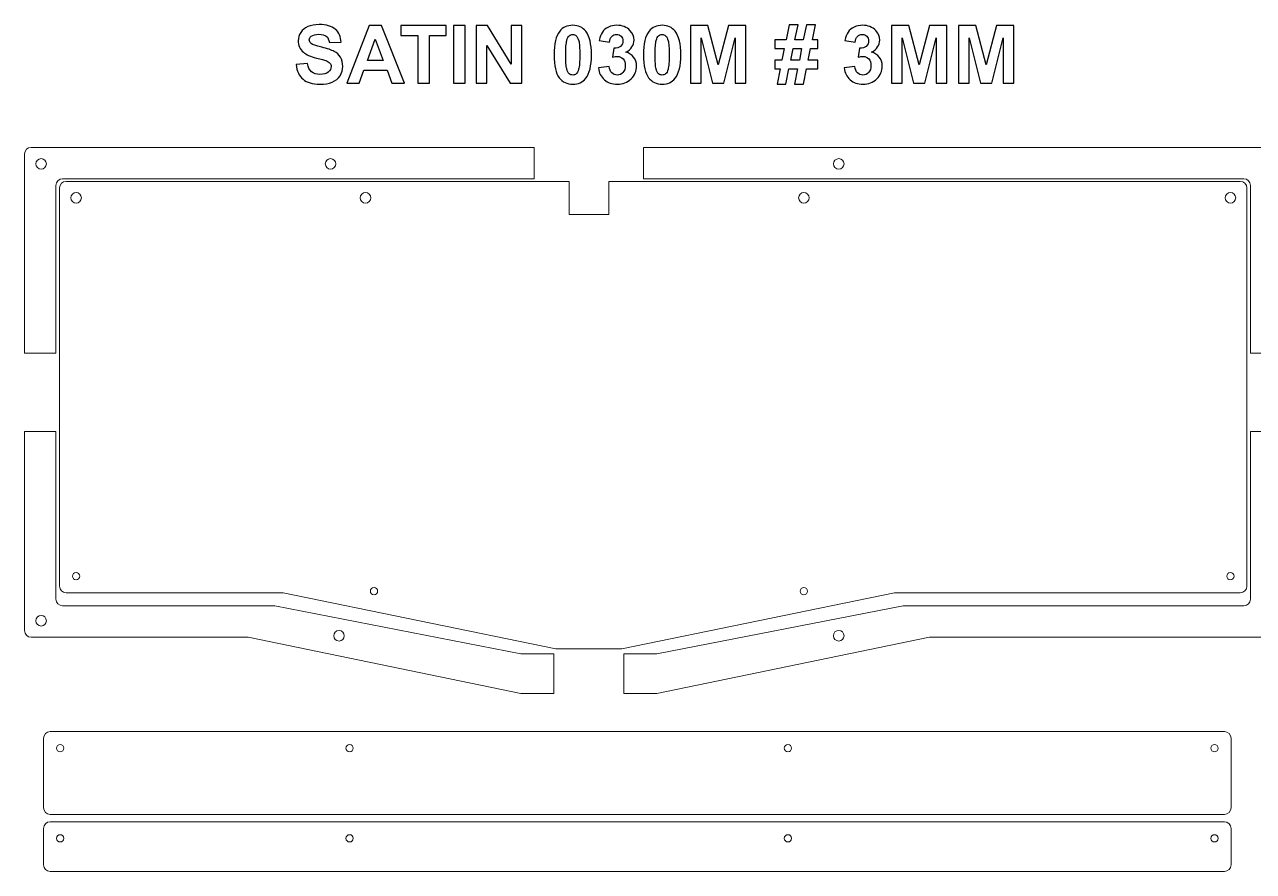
# Model space of a CAD drawing. Header units: centimetres. Extents: x -92.9 to 6.4, y -8.9 to 16.9.
# Drawn here: x -50.16 to -13, y -8.87 to 16.73 of the extents above; entities that cross this region are included whole.
import ezdxf

# ---------------------------------------------------------------- set-up
doc = ezdxf.new("R2010")
doc.units = ezdxf.units.CM
doc.header["$MEASUREMENT"] = 0
doc.layers.add('CASE_LAYER', color=7, linetype='Continuous')

msp = doc.modelspace()

# ---------------------------------------------------------------- linework, layer by layer
at = {"layer": 'CASE_LAYER', "color": 250}
for points, knots in [([(-41.955, 15.52161), (-41.955, 15.52161), (-41.61232, 15.55564), (-41.61232, 15.55564), (-41.59167, 15.44101), (-41.55035, 15.35716), (-41.48757, 15.30329), (-41.42478, 15.24942), (-41.34013, 15.22268), (-41.2336, 15.22268), (-41.12099, 15.22268), (-41.03593, 15.24658), (-40.97882, 15.29438), (-40.92171, 15.34218), (-40.89295, 15.39807), (-40.89295, 15.46207), (-40.89295, 15.50339), (-40.9051, 15.53822), (-40.929, 15.56739), (-40.9529, 15.59614), (-40.99502, 15.62126), (-41.05497, 15.64232), (-41.09588, 15.6569), (-41.18904, 15.68202), (-41.33486, 15.71847), (-41.5224, 15.76546), (-41.65404, 15.82297), (-41.72979, 15.89143), (-41.83632, 15.98743), (-41.88938, 16.10449), (-41.88938, 16.24261), (-41.88938, 16.33132), (-41.86427, 16.41476), (-41.81445, 16.49212), (-41.76422, 16.56949), (-41.69212, 16.62822), (-41.59774, 16.66873), (-41.50336, 16.70923), (-41.38995, 16.72948), (-41.25628, 16.72948), (-41.03877, 16.72948), (-40.87472, 16.68128), (-40.76495, 16.58447), (-40.65478, 16.48767), (-40.59726, 16.35886), (-40.59159, 16.19724), (-40.59159, 16.19724), (-40.94399, 16.18509), (-40.94399, 16.18509), (-40.95897, 16.27501), (-40.99097, 16.33942), (-41.03998, 16.37871), (-41.08899, 16.418), (-41.16271, 16.43784), (-41.26074, 16.43784), (-41.362, 16.43784), (-41.44139, 16.41678), (-41.4985, 16.37466), (-41.53536, 16.34752), (-41.554, 16.31147), (-41.554, 16.2661), (-41.554, 16.22479), (-41.53658, 16.18955), (-41.50174, 16.16038), (-41.45759, 16.12271), (-41.35025, 16.08383), (-41.17973, 16.04332), (-41.0092, 16.00322), (-40.88323, 15.9611), (-40.80181, 15.91816), (-40.71999, 15.87482), (-40.65599, 15.81609), (-40.60982, 15.74115), (-40.56364, 15.66622), (-40.54055, 15.57387), (-40.54055, 15.4641), (-40.54055, 15.36445), (-40.5681, 15.27089), (-40.62359, 15.1838), (-40.67908, 15.09671), (-40.75726, 15.0319), (-40.85852, 14.98978), (-40.95978, 14.94725), (-41.08616, 14.92619), (-41.23724, 14.92619), (-41.45719, 14.92619), (-41.6261, 14.97682), (-41.74397, 15.07849), (-41.86184, 15.17975), (-41.93191, 15.32759), (-41.955, 15.52161)], [0, 0, 0, 0, 0.03333333, 0.03333333, 0.03333333, 0.06666667, 0.06666667, 0.06666667, 0.1, 0.1, 0.1, 0.13333333, 0.13333333, 0.13333333, 0.16666667, 0.16666667, 0.16666667, 0.2, 0.2, 0.2, 0.23333333, 0.23333333, 0.23333333, 0.26666667, 0.26666667, 0.26666667, 0.3, 0.3, 0.3, 0.33333333, 0.33333333, 0.33333333, 0.36666667, 0.36666667, 0.36666667, 0.4, 0.4, 0.4, 0.43333333, 0.43333333, 0.43333333, 0.46666667, 0.46666667, 0.46666667, 0.5, 0.5, 0.5, 0.53333333, 0.53333333, 0.53333333, 0.56666667, 0.56666667, 0.56666667, 0.6, 0.6, 0.6, 0.63333333, 0.63333333, 0.63333333, 0.66666667, 0.66666667, 0.66666667, 0.7, 0.7, 0.7, 0.73333333, 0.73333333, 0.73333333, 0.76666667, 0.76666667, 0.76666667, 0.8, 0.8, 0.8, 0.83333333, 0.83333333, 0.83333333, 0.86666667, 0.86666667, 0.86666667, 0.9, 0.9, 0.9, 0.93333333, 0.93333333, 0.93333333, 0.96666667, 0.96666667, 0.96666667, 1, 1, 1, 1]), ([(-27.31517, 15.39038), (-27.31517, 15.39038), (-27.4776, 15.39038), (-27.4776, 15.39038), (-27.4776, 15.39038), (-27.4776, 15.65285), (-27.4776, 15.65285), (-27.4776, 15.65285), (-27.2617, 15.65285), (-27.2617, 15.65285), (-27.2617, 15.65285), (-27.19041, 16.00282), (-27.19041, 16.00282), (-27.19041, 16.00282), (-27.4776, 16.00282), (-27.4776, 16.00282), (-27.4776, 16.00282), (-27.4776, 16.26529), (-27.4776, 16.26529), (-27.4776, 16.26529), (-27.13695, 16.26529), (-27.13695, 16.26529), (-27.13695, 16.26529), (-27.04257, 16.72705), (-27.04257, 16.72705), (-27.04257, 16.72705), (-26.77483, 16.72705), (-26.77483, 16.72705), (-26.77483, 16.72705), (-26.8688, 16.26529), (-26.8688, 16.26529), (-26.8688, 16.26529), (-26.61362, 16.26529), (-26.61362, 16.26529), (-26.61362, 16.26529), (-26.52248, 16.72705), (-26.52248, 16.72705), (-26.52248, 16.72705), (-26.24502, 16.72705), (-26.24502, 16.72705), (-26.24502, 16.72705), (-26.33899, 16.26529), (-26.33899, 16.26529), (-26.33899, 16.26529), (-26.17738, 16.26529), (-26.17738, 16.26529), (-26.17738, 16.26529), (-26.17738, 16.00282), (-26.17738, 16.00282), (-26.17738, 16.00282), (-26.39205, 16.00282), (-26.39205, 16.00282), (-26.39205, 16.00282), (-26.46294, 15.65285), (-26.46294, 15.65285), (-26.46294, 15.65285), (-26.17738, 15.65285), (-26.17738, 15.65285), (-26.17738, 15.65285), (-26.17738, 15.39038), (-26.17738, 15.39038), (-26.17738, 15.39038), (-26.51641, 15.39038), (-26.51641, 15.39038), (-26.51641, 15.39038), (-26.60997, 14.92862), (-26.60997, 14.92862), (-26.60997, 14.92862), (-26.87731, 14.92862), (-26.87731, 14.92862), (-26.87731, 14.92862), (-26.78617, 15.39038), (-26.78617, 15.39038), (-26.78617, 15.39038), (-27.04743, 15.39038), (-27.04743, 15.39038), (-27.04743, 15.39038), (-27.14181, 14.92862), (-27.14181, 14.92862), (-27.14181, 14.92862), (-27.40955, 14.92862), (-27.40955, 14.92862), (-27.40955, 14.92862), (-27.31517, 15.39038), (-27.31517, 15.39038)], [0, 0, 0, 0, 0.03571429, 0.03571429, 0.03571429, 0.07142857, 0.07142857, 0.07142857, 0.10714286, 0.10714286, 0.10714286, 0.14285714, 0.14285714, 0.14285714, 0.17857143, 0.17857143, 0.17857143, 0.21428571, 0.21428571, 0.21428571, 0.25, 0.25, 0.25, 0.28571429, 0.28571429, 0.28571429, 0.32142857, 0.32142857, 0.32142857, 0.35714286, 0.35714286, 0.35714286, 0.39285714, 0.39285714, 0.39285714, 0.42857143, 0.42857143, 0.42857143, 0.46428571, 0.46428571, 0.46428571, 0.5, 0.5, 0.5, 0.53571429, 0.53571429, 0.53571429, 0.57142857, 0.57142857, 0.57142857, 0.60714286, 0.60714286, 0.60714286, 0.64285714, 0.64285714, 0.64285714, 0.67857143, 0.67857143, 0.67857143, 0.71428571, 0.71428571, 0.71428571, 0.75, 0.75, 0.75, 0.78571429, 0.78571429, 0.78571429, 0.82142857, 0.82142857, 0.82142857, 0.85714286, 0.85714286, 0.85714286, 0.89285714, 0.89285714, 0.89285714, 0.92857143, 0.92857143, 0.92857143, 0.96428571, 0.96428571, 0.96428571, 1, 1, 1, 1]), ([(-38.67407, 14.95778), (-38.67407, 14.95778), (-39.05361, 14.95778), (-39.05361, 14.95778), (-39.05361, 14.95778), (-39.20388, 15.35392), (-39.20388, 15.35392), (-39.20388, 15.35392), (-39.90179, 15.35392), (-39.90179, 15.35392), (-39.90179, 15.35392), (-40.04639, 14.95778), (-40.04639, 14.95778), (-40.04639, 14.95778), (-40.41904, 14.95778), (-40.41904, 14.95778), (-40.41904, 14.95778), (-39.74341, 16.69789), (-39.74341, 16.69789), (-39.74341, 16.69789), (-39.37117, 16.69789), (-39.37117, 16.69789), (-39.37117, 16.69789), (-38.67407, 14.95778), (-38.67407, 14.95778)], [0, 0, 0, 0, 0.125, 0.125, 0.125, 0.25, 0.25, 0.25, 0.375, 0.375, 0.375, 0.5, 0.5, 0.5, 0.625, 0.625, 0.625, 0.75, 0.75, 0.75, 0.875, 0.875, 0.875, 1, 1, 1, 1]), ([(-38.2755, 14.95778), (-38.2755, 14.95778), (-38.2755, 16.40382), (-38.2755, 16.40382), (-38.2755, 16.40382), (-38.79072, 16.40382), (-38.79072, 16.40382), (-38.79072, 16.40382), (-38.79072, 16.69789), (-38.79072, 16.69789), (-38.79072, 16.69789), (-37.4103, 16.69789), (-37.4103, 16.69789), (-37.4103, 16.69789), (-37.4103, 16.40382), (-37.4103, 16.40382), (-37.4103, 16.40382), (-37.9231, 16.40382), (-37.9231, 16.40382), (-37.9231, 16.40382), (-37.9231, 14.95778), (-37.9231, 14.95778), (-37.9231, 14.95778), (-38.2755, 14.95778), (-38.2755, 14.95778)], [0, 0, 0, 0, 0.125, 0.125, 0.125, 0.25, 0.25, 0.25, 0.375, 0.375, 0.375, 0.5, 0.5, 0.5, 0.625, 0.625, 0.625, 0.75, 0.75, 0.75, 0.875, 0.875, 0.875, 1, 1, 1, 1]), ([(-37.19441, 14.95778), (-37.19441, 14.95778), (-37.19441, 16.69789), (-37.19441, 16.69789), (-37.19441, 16.69789), (-36.84201, 16.69789), (-36.84201, 16.69789), (-36.84201, 16.69789), (-36.84201, 14.95778), (-36.84201, 14.95778), (-36.84201, 14.95778), (-37.19441, 14.95778), (-37.19441, 14.95778)], [0, 0, 0, 0, 0.25, 0.25, 0.25, 0.5, 0.5, 0.5, 0.75, 0.75, 0.75, 1, 1, 1, 1]), ([(-36.50704, 14.95778), (-36.50704, 14.95778), (-36.50704, 16.69789), (-36.50704, 16.69789), (-36.50704, 16.69789), (-36.16598, 16.69789), (-36.16598, 16.69789), (-36.16598, 16.69789), (-35.44985, 15.53174), (-35.44985, 15.53174), (-35.44985, 15.53174), (-35.44985, 16.69789), (-35.44985, 16.69789), (-35.44985, 16.69789), (-35.12418, 16.69789), (-35.12418, 16.69789), (-35.12418, 16.69789), (-35.12418, 14.95778), (-35.12418, 14.95778), (-35.12418, 14.95778), (-35.47618, 14.95778), (-35.47618, 14.95778), (-35.47618, 14.95778), (-36.18137, 16.10165), (-36.18137, 16.10165), (-36.18137, 16.10165), (-36.18137, 14.95778), (-36.18137, 14.95778), (-36.18137, 14.95778), (-36.50704, 14.95778), (-36.50704, 14.95778)], [0, 0, 0, 0, 0.1, 0.1, 0.1, 0.2, 0.2, 0.2, 0.3, 0.3, 0.3, 0.4, 0.4, 0.4, 0.5, 0.5, 0.5, 0.6, 0.6, 0.6, 0.7, 0.7, 0.7, 0.8, 0.8, 0.8, 0.9, 0.9, 0.9, 1, 1, 1, 1]), ([(-33.58701, 16.70761), (-33.4185, 16.70761), (-33.28686, 16.64726), (-33.19168, 16.52655), (-33.07867, 16.38397), (-33.02196, 16.14702), (-33.02196, 15.81649), (-33.02196, 15.48637), (-33.07907, 15.24901), (-33.19289, 15.10481), (-33.28727, 14.98573), (-33.4185, 14.92619), (-33.58701, 14.92619), (-33.75632, 14.92619), (-33.89282, 14.9914), (-33.99652, 15.12183), (-34.10021, 15.25225), (-34.15206, 15.48516), (-34.15206, 15.81973), (-34.15206, 16.14823), (-34.09494, 16.38478), (-33.98112, 16.52898), (-33.88675, 16.64807), (-33.75551, 16.70761), (-33.58701, 16.70761)], [0, 0, 0, 0, 0.125, 0.125, 0.125, 0.25, 0.25, 0.25, 0.375, 0.375, 0.375, 0.5, 0.5, 0.5, 0.625, 0.625, 0.625, 0.75, 0.75, 0.75, 0.875, 0.875, 0.875, 1, 1, 1, 1]), ([(-33.58701, 16.43055), (-33.6267, 16.43055), (-33.66235, 16.41759), (-33.69313, 16.39167), (-33.72432, 16.36615), (-33.74862, 16.31997), (-33.76564, 16.25314), (-33.78832, 16.16686), (-33.79966, 16.02105), (-33.79966, 15.81649), (-33.79966, 15.61154), (-33.78953, 15.47098), (-33.76928, 15.39443), (-33.74903, 15.31787), (-33.72351, 15.26684), (-33.69273, 15.24132), (-33.66194, 15.2158), (-33.6267, 15.20324), (-33.58701, 15.20324), (-33.54731, 15.20324), (-33.51167, 15.2162), (-33.48048, 15.24213), (-33.44969, 15.26765), (-33.42539, 15.31382), (-33.40838, 15.38066), (-33.3857, 15.46612), (-33.37435, 15.61154), (-33.37435, 15.81649), (-33.37435, 16.02105), (-33.38448, 16.1616), (-33.40473, 16.23815), (-33.42499, 16.31471), (-33.4505, 16.36615), (-33.48129, 16.39167), (-33.51207, 16.41759), (-33.54731, 16.43055), (-33.58701, 16.43055)], [0, 0, 0, 0, 0.08333333, 0.08333333, 0.08333333, 0.16666667, 0.16666667, 0.16666667, 0.25, 0.25, 0.25, 0.33333333, 0.33333333, 0.33333333, 0.41666667, 0.41666667, 0.41666667, 0.5, 0.5, 0.5, 0.58333333, 0.58333333, 0.58333333, 0.66666667, 0.66666667, 0.66666667, 0.75, 0.75, 0.75, 0.83333333, 0.83333333, 0.83333333, 0.91666667, 0.91666667, 0.91666667, 1, 1, 1, 1]), ([(-32.81012, 15.41914), (-32.81012, 15.41914), (-32.48689, 15.45843), (-32.48689, 15.45843), (-32.47676, 15.3758), (-32.44922, 15.31261), (-32.40425, 15.26886), (-32.35929, 15.22512), (-32.30502, 15.20324), (-32.24142, 15.20324), (-32.17297, 15.20324), (-32.11545, 15.22957), (-32.06847, 15.28182), (-32.02188, 15.33407), (-31.99839, 15.40455), (-31.99839, 15.49367), (-31.99839, 15.57751), (-32.02067, 15.64435), (-32.06563, 15.69336), (-32.11059, 15.74237), (-32.16527, 15.76708), (-32.23008, 15.76708), (-32.27261, 15.76708), (-32.32324, 15.75857), (-32.38238, 15.74196), (-32.38238, 15.74196), (-32.34552, 16.01254), (-32.34552, 16.01254), (-32.2556, 16.01011), (-32.18715, 16.02996), (-32.13975, 16.07168), (-32.09236, 16.11299), (-32.06887, 16.16848), (-32.06887, 16.23775), (-32.06887, 16.29648), (-32.08629, 16.34306), (-32.12112, 16.3783), (-32.15596, 16.41314), (-32.20213, 16.43055), (-32.26006, 16.43055), (-32.31717, 16.43055), (-32.36577, 16.41071), (-32.40587, 16.37101), (-32.44638, 16.33132), (-32.47068, 16.27339), (-32.47959, 16.19724), (-32.47959, 16.19724), (-32.78581, 16.2495), (-32.78581, 16.2495), (-32.76435, 16.35562), (-32.73235, 16.44028), (-32.68901, 16.50387), (-32.64607, 16.56706), (-32.58572, 16.61688), (-32.50876, 16.65333), (-32.4318, 16.68938), (-32.34512, 16.70761), (-32.24952, 16.70761), (-32.08588, 16.70761), (-31.95465, 16.65536), (-31.85581, 16.55045), (-31.7744, 16.46458), (-31.73349, 16.36737), (-31.73349, 16.25922), (-31.73349, 16.10611), (-31.81693, 15.98338), (-31.98421, 15.89224), (-31.88457, 15.87077), (-31.80518, 15.82297), (-31.74523, 15.74844), (-31.68569, 15.67391), (-31.65572, 15.58399), (-31.65572, 15.47868), (-31.65572, 15.32597), (-31.71161, 15.19555), (-31.823, 15.0878), (-31.93439, 14.98006), (-32.07292, 14.92619), (-32.23899, 14.92619), (-32.39615, 14.92619), (-32.52658, 14.97155), (-32.62987, 15.06269), (-32.73356, 15.15342), (-32.79351, 15.2721), (-32.81012, 15.41914)], [0, 0, 0, 0, 0.03571429, 0.03571429, 0.03571429, 0.07142857, 0.07142857, 0.07142857, 0.10714286, 0.10714286, 0.10714286, 0.14285714, 0.14285714, 0.14285714, 0.17857143, 0.17857143, 0.17857143, 0.21428571, 0.21428571, 0.21428571, 0.25, 0.25, 0.25, 0.28571429, 0.28571429, 0.28571429, 0.32142857, 0.32142857, 0.32142857, 0.35714286, 0.35714286, 0.35714286, 0.39285714, 0.39285714, 0.39285714, 0.42857143, 0.42857143, 0.42857143, 0.46428571, 0.46428571, 0.46428571, 0.5, 0.5, 0.5, 0.53571429, 0.53571429, 0.53571429, 0.57142857, 0.57142857, 0.57142857, 0.60714286, 0.60714286, 0.60714286, 0.64285714, 0.64285714, 0.64285714, 0.67857143, 0.67857143, 0.67857143, 0.71428571, 0.71428571, 0.71428571, 0.75, 0.75, 0.75, 0.78571429, 0.78571429, 0.78571429, 0.82142857, 0.82142857, 0.82142857, 0.85714286, 0.85714286, 0.85714286, 0.89285714, 0.89285714, 0.89285714, 0.92857143, 0.92857143, 0.92857143, 0.96428571, 0.96428571, 0.96428571, 1, 1, 1, 1]), ([(-30.88369, 16.70761), (-30.71518, 16.70761), (-30.58354, 16.64726), (-30.48836, 16.52655), (-30.37535, 16.38397), (-30.31864, 16.14702), (-30.31864, 15.81649), (-30.31864, 15.48637), (-30.37575, 15.24901), (-30.48957, 15.10481), (-30.58395, 14.98573), (-30.71518, 14.92619), (-30.88369, 14.92619), (-31.053, 14.92619), (-31.1895, 14.9914), (-31.2932, 15.12183), (-31.39689, 15.25225), (-31.44874, 15.48516), (-31.44874, 15.81973), (-31.44874, 16.14823), (-31.39162, 16.38478), (-31.2778, 16.52898), (-31.18343, 16.64807), (-31.05219, 16.70761), (-30.88369, 16.70761)], [0, 0, 0, 0, 0.125, 0.125, 0.125, 0.25, 0.25, 0.25, 0.375, 0.375, 0.375, 0.5, 0.5, 0.5, 0.625, 0.625, 0.625, 0.75, 0.75, 0.75, 0.875, 0.875, 0.875, 1, 1, 1, 1]), ([(-30.88369, 16.43055), (-30.92338, 16.43055), (-30.95903, 16.41759), (-30.98981, 16.39167), (-31.021, 16.36615), (-31.0453, 16.31997), (-31.06232, 16.25314), (-31.085, 16.16686), (-31.09634, 16.02105), (-31.09634, 15.81649), (-31.09634, 15.61154), (-31.08621, 15.47098), (-31.06596, 15.39443), (-31.04571, 15.31787), (-31.02019, 15.26684), (-30.98941, 15.24132), (-30.95862, 15.2158), (-30.92338, 15.20324), (-30.88369, 15.20324), (-30.84399, 15.20324), (-30.80835, 15.2162), (-30.77716, 15.24213), (-30.74637, 15.26765), (-30.72207, 15.31382), (-30.70506, 15.38066), (-30.68238, 15.46612), (-30.67103, 15.61154), (-30.67103, 15.81649), (-30.67103, 16.02105), (-30.68116, 16.1616), (-30.70141, 16.23815), (-30.72167, 16.31471), (-30.74718, 16.36615), (-30.77797, 16.39167), (-30.80875, 16.41759), (-30.84399, 16.43055), (-30.88369, 16.43055)], [0, 0, 0, 0, 0.08333333, 0.08333333, 0.08333333, 0.16666667, 0.16666667, 0.16666667, 0.25, 0.25, 0.25, 0.33333333, 0.33333333, 0.33333333, 0.41666667, 0.41666667, 0.41666667, 0.5, 0.5, 0.5, 0.58333333, 0.58333333, 0.58333333, 0.66666667, 0.66666667, 0.66666667, 0.75, 0.75, 0.75, 0.83333333, 0.83333333, 0.83333333, 0.91666667, 0.91666667, 0.91666667, 1, 1, 1, 1]), ([(-30.0266, 14.95778), (-30.0266, 14.95778), (-30.0266, 16.69789), (-30.0266, 16.69789), (-30.0266, 16.69789), (-29.49881, 16.69789), (-29.49881, 16.69789), (-29.49881, 16.69789), (-29.18692, 15.51108), (-29.18692, 15.51108), (-29.18692, 15.51108), (-28.87868, 16.69789), (-28.87868, 16.69789), (-28.87868, 16.69789), (-28.34968, 16.69789), (-28.34968, 16.69789), (-28.34968, 16.69789), (-28.34968, 14.95778), (-28.34968, 14.95778), (-28.34968, 14.95778), (-28.67534, 14.95778), (-28.67534, 14.95778), (-28.67534, 14.95778), (-28.67655, 16.32767), (-28.67655, 16.32767), (-28.67655, 16.32767), (-29.01963, 14.95778), (-29.01963, 14.95778), (-29.01963, 14.95778), (-29.35826, 14.95778), (-29.35826, 14.95778), (-29.35826, 14.95778), (-29.69972, 16.32767), (-29.69972, 16.32767), (-29.69972, 16.32767), (-29.70093, 14.95778), (-29.70093, 14.95778), (-29.70093, 14.95778), (-30.0266, 14.95778), (-30.0266, 14.95778)], [0, 0, 0, 0, 0.07692308, 0.07692308, 0.07692308, 0.15384615, 0.15384615, 0.15384615, 0.23076923, 0.23076923, 0.23076923, 0.30769231, 0.30769231, 0.30769231, 0.38461538, 0.38461538, 0.38461538, 0.46153846, 0.46153846, 0.46153846, 0.53846154, 0.53846154, 0.53846154, 0.61538462, 0.61538462, 0.61538462, 0.69230769, 0.69230769, 0.69230769, 0.76923077, 0.76923077, 0.76923077, 0.84615385, 0.84615385, 0.84615385, 0.92307692, 0.92307692, 0.92307692, 1, 1, 1, 1]), ([(-25.38024, 15.41914), (-25.38024, 15.41914), (-25.05701, 15.45843), (-25.05701, 15.45843), (-25.04688, 15.3758), (-25.01934, 15.31261), (-24.97437, 15.26886), (-24.92941, 15.22512), (-24.87514, 15.20324), (-24.81154, 15.20324), (-24.74309, 15.20324), (-24.68557, 15.22957), (-24.63859, 15.28182), (-24.592, 15.33407), (-24.56851, 15.40455), (-24.56851, 15.49367), (-24.56851, 15.57751), (-24.59079, 15.64435), (-24.63575, 15.69336), (-24.68071, 15.74237), (-24.73539, 15.76708), (-24.8002, 15.76708), (-24.84273, 15.76708), (-24.89336, 15.75857), (-24.9525, 15.74196), (-24.9525, 15.74196), (-24.91564, 16.01254), (-24.91564, 16.01254), (-24.82572, 16.01011), (-24.75727, 16.02996), (-24.70987, 16.07168), (-24.66248, 16.11299), (-24.63899, 16.16848), (-24.63899, 16.23775), (-24.63899, 16.29648), (-24.65641, 16.34306), (-24.69124, 16.3783), (-24.72608, 16.41314), (-24.77225, 16.43055), (-24.83018, 16.43055), (-24.88729, 16.43055), (-24.93589, 16.41071), (-24.97599, 16.37101), (-25.0165, 16.33132), (-25.0408, 16.27339), (-25.04971, 16.19724), (-25.04971, 16.19724), (-25.35593, 16.2495), (-25.35593, 16.2495), (-25.33447, 16.35562), (-25.30247, 16.44028), (-25.25913, 16.50387), (-25.21619, 16.56706), (-25.15584, 16.61688), (-25.07888, 16.65333), (-25.00192, 16.68938), (-24.91524, 16.70761), (-24.81964, 16.70761), (-24.656, 16.70761), (-24.52477, 16.65536), (-24.42593, 16.55045), (-24.34452, 16.46458), (-24.30361, 16.36737), (-24.30361, 16.25922), (-24.30361, 16.10611), (-24.38705, 15.98338), (-24.55433, 15.89224), (-24.45469, 15.87077), (-24.3753, 15.82297), (-24.31535, 15.74844), (-24.25581, 15.67391), (-24.22584, 15.58399), (-24.22584, 15.47868), (-24.22584, 15.32597), (-24.28173, 15.19555), (-24.39312, 15.0878), (-24.50451, 14.98006), (-24.64304, 14.92619), (-24.80911, 14.92619), (-24.96627, 14.92619), (-25.0967, 14.97155), (-25.19999, 15.06269), (-25.30368, 15.15342), (-25.36363, 15.2721), (-25.38024, 15.41914)], [0, 0, 0, 0, 0.03571429, 0.03571429, 0.03571429, 0.07142857, 0.07142857, 0.07142857, 0.10714286, 0.10714286, 0.10714286, 0.14285714, 0.14285714, 0.14285714, 0.17857143, 0.17857143, 0.17857143, 0.21428571, 0.21428571, 0.21428571, 0.25, 0.25, 0.25, 0.28571429, 0.28571429, 0.28571429, 0.32142857, 0.32142857, 0.32142857, 0.35714286, 0.35714286, 0.35714286, 0.39285714, 0.39285714, 0.39285714, 0.42857143, 0.42857143, 0.42857143, 0.46428571, 0.46428571, 0.46428571, 0.5, 0.5, 0.5, 0.53571429, 0.53571429, 0.53571429, 0.57142857, 0.57142857, 0.57142857, 0.60714286, 0.60714286, 0.60714286, 0.64285714, 0.64285714, 0.64285714, 0.67857143, 0.67857143, 0.67857143, 0.71428571, 0.71428571, 0.71428571, 0.75, 0.75, 0.75, 0.78571429, 0.78571429, 0.78571429, 0.82142857, 0.82142857, 0.82142857, 0.85714286, 0.85714286, 0.85714286, 0.89285714, 0.89285714, 0.89285714, 0.92857143, 0.92857143, 0.92857143, 0.96428571, 0.96428571, 0.96428571, 1, 1, 1, 1]), ([(-23.94838, 14.95778), (-23.94838, 14.95778), (-23.94838, 16.69789), (-23.94838, 16.69789), (-23.94838, 16.69789), (-23.42059, 16.69789), (-23.42059, 16.69789), (-23.42059, 16.69789), (-23.1087, 15.51108), (-23.1087, 15.51108), (-23.1087, 15.51108), (-22.80046, 16.69789), (-22.80046, 16.69789), (-22.80046, 16.69789), (-22.27146, 16.69789), (-22.27146, 16.69789), (-22.27146, 16.69789), (-22.27146, 14.95778), (-22.27146, 14.95778), (-22.27146, 14.95778), (-22.59712, 14.95778), (-22.59712, 14.95778), (-22.59712, 14.95778), (-22.59833, 16.32767), (-22.59833, 16.32767), (-22.59833, 16.32767), (-22.94141, 14.95778), (-22.94141, 14.95778), (-22.94141, 14.95778), (-23.28004, 14.95778), (-23.28004, 14.95778), (-23.28004, 14.95778), (-23.6215, 16.32767), (-23.6215, 16.32767), (-23.6215, 16.32767), (-23.62271, 14.95778), (-23.62271, 14.95778), (-23.62271, 14.95778), (-23.94838, 14.95778), (-23.94838, 14.95778)], [0, 0, 0, 0, 0.07692308, 0.07692308, 0.07692308, 0.15384615, 0.15384615, 0.15384615, 0.23076923, 0.23076923, 0.23076923, 0.30769231, 0.30769231, 0.30769231, 0.38461538, 0.38461538, 0.38461538, 0.46153846, 0.46153846, 0.46153846, 0.53846154, 0.53846154, 0.53846154, 0.61538462, 0.61538462, 0.61538462, 0.69230769, 0.69230769, 0.69230769, 0.76923077, 0.76923077, 0.76923077, 0.84615385, 0.84615385, 0.84615385, 0.92307692, 0.92307692, 0.92307692, 1, 1, 1, 1]), ([(-21.92392, 14.95778), (-21.92392, 14.95778), (-21.92392, 16.69789), (-21.92392, 16.69789), (-21.92392, 16.69789), (-21.39613, 16.69789), (-21.39613, 16.69789), (-21.39613, 16.69789), (-21.08424, 15.51108), (-21.08424, 15.51108), (-21.08424, 15.51108), (-20.776, 16.69789), (-20.776, 16.69789), (-20.776, 16.69789), (-20.247, 16.69789), (-20.247, 16.69789), (-20.247, 16.69789), (-20.247, 14.95778), (-20.247, 14.95778), (-20.247, 14.95778), (-20.57266, 14.95778), (-20.57266, 14.95778), (-20.57266, 14.95778), (-20.57387, 16.32767), (-20.57387, 16.32767), (-20.57387, 16.32767), (-20.91695, 14.95778), (-20.91695, 14.95778), (-20.91695, 14.95778), (-21.25558, 14.95778), (-21.25558, 14.95778), (-21.25558, 14.95778), (-21.59704, 16.32767), (-21.59704, 16.32767), (-21.59704, 16.32767), (-21.59825, 14.95778), (-21.59825, 14.95778), (-21.59825, 14.95778), (-21.92392, 14.95778), (-21.92392, 14.95778)], [0, 0, 0, 0, 0.07692308, 0.07692308, 0.07692308, 0.15384615, 0.15384615, 0.15384615, 0.23076923, 0.23076923, 0.23076923, 0.30769231, 0.30769231, 0.30769231, 0.38461538, 0.38461538, 0.38461538, 0.46153846, 0.46153846, 0.46153846, 0.53846154, 0.53846154, 0.53846154, 0.61538462, 0.61538462, 0.61538462, 0.69230769, 0.69230769, 0.69230769, 0.76923077, 0.76923077, 0.76923077, 0.84615385, 0.84615385, 0.84615385, 0.92307692, 0.92307692, 0.92307692, 1, 1, 1, 1]), ([(-39.31811, 15.64799), (-39.31811, 15.64799), (-39.55992, 16.29203), (-39.55992, 16.29203), (-39.55992, 16.29203), (-39.79485, 15.64799), (-39.79485, 15.64799), (-39.79485, 15.64799), (-39.31811, 15.64799), (-39.31811, 15.64799)], [0, 0, 0, 0, 0.33333333, 0.33333333, 0.33333333, 0.66666667, 0.66666667, 0.66666667, 1, 1, 1, 1]), ([(-26.92267, 16.00282), (-26.92267, 16.00282), (-26.99396, 15.65285), (-26.99396, 15.65285), (-26.99396, 15.65285), (-26.73432, 15.65285), (-26.73432, 15.65285), (-26.73432, 15.65285), (-26.66547, 16.00282), (-26.66547, 16.00282), (-26.66547, 16.00282), (-26.92267, 16.00282), (-26.92267, 16.00282)], [0, 0, 0, 0, 0.25, 0.25, 0.25, 0.5, 0.5, 0.5, 0.75, 0.75, 0.75, 1, 1, 1, 1])]:
    msp.add_open_spline(points, degree=3, knots=knots, dxfattribs=at)
at = {"layer": 'CASE_LAYER', "lineweight": 9}
for points, knots in [([(-34.75459, 12.06879), (-34.75459, 12.06879), (-49.01462, 12.06879), (-49.01462, 12.06879), (-49.12508, 12.06879), (-49.21457, 11.97924), (-49.21457, 11.86879), (-49.21457, 11.86879), (-49.21457, 6.80099), (-49.21457, 6.80099), (-49.21457, 6.80099), (-50.16432, 6.80099), (-50.16432, 6.80099), (-50.16432, 6.80099), (-50.16432, 12.81879), (-50.16432, 12.81879), (-50.16432, 12.92924), (-50.07478, 13.01879), (-49.96432, 13.01879), (-49.96432, 13.01879), (-34.75459, 13.01879), (-34.75459, 13.01879), (-34.75459, 13.01879), (-34.75459, 12.06879), (-34.75459, 12.06879)], [0, 0, 0, 0, 0.125, 0.125, 0.125, 0.25, 0.25, 0.25, 0.375, 0.375, 0.375, 0.5, 0.5, 0.5, 0.625, 0.625, 0.625, 0.75, 0.75, 0.75, 0.875, 0.875, 0.875, 1, 1, 1, 1]), ([(-31.44335, 12.06879), (-31.44335, 12.06879), (-13.29416, 12.06882), (-13.29416, 12.06882), (-13.1837, 12.06885), (-13.09416, 11.97927), (-13.09416, 11.86882), (-13.09416, 11.86882), (-13.09416, 6.80099), (-13.09416, 6.80099), (-13.09416, 6.80099), (-12.14434, 6.80099), (-12.14434, 6.80099), (-12.14434, 6.80099), (-12.14434, 12.81879), (-12.14434, 12.81879), (-12.14438, 12.92924), (-12.23388, 13.01879), (-12.34434, 13.01879), (-12.34434, 13.01879), (-31.44335, 13.01879), (-31.44335, 13.01879), (-31.44335, 13.01879), (-31.44335, 12.06879), (-31.44335, 12.06879)], [0, 0, 0, 0, 0.125, 0.125, 0.125, 0.25, 0.25, 0.25, 0.375, 0.375, 0.375, 0.5, 0.5, 0.5, 0.625, 0.625, 0.625, 0.75, 0.75, 0.75, 0.875, 0.875, 0.875, 1, 1, 1, 1]), ([(-49.66432, 12.35878), (-49.66432, 12.35878), (-49.66432, 12.35878), (-49.66432, 12.35878), (-49.75232, 12.35878), (-49.82432, 12.43078), (-49.82432, 12.51878), (-49.82432, 12.51878), (-49.82432, 12.51878), (-49.82432, 12.51878), (-49.82432, 12.60678), (-49.75232, 12.67878), (-49.66432, 12.67878), (-49.66432, 12.67878), (-49.66432, 12.67878), (-49.66432, 12.67878), (-49.57632, 12.67878), (-49.50432, 12.60678), (-49.50432, 12.51878), (-49.50432, 12.51878), (-49.50432, 12.51878), (-49.50432, 12.51878), (-49.50432, 12.43078), (-49.57632, 12.35878), (-49.66432, 12.35878)], [0, 0, 0, 0, 0.125, 0.125, 0.125, 0.25, 0.25, 0.25, 0.375, 0.375, 0.375, 0.5, 0.5, 0.5, 0.625, 0.625, 0.625, 0.75, 0.75, 0.75, 0.875, 0.875, 0.875, 1, 1, 1, 1]), ([(-40.91082, 12.35878), (-40.91082, 12.35878), (-40.91082, 12.35878), (-40.91082, 12.35878), (-40.99882, 12.35878), (-41.07082, 12.43078), (-41.07082, 12.51878), (-41.07082, 12.51878), (-41.07082, 12.51878), (-41.07082, 12.51878), (-41.07082, 12.60678), (-40.99882, 12.67878), (-40.91082, 12.67878), (-40.91082, 12.67878), (-40.91082, 12.67878), (-40.91082, 12.67878), (-40.82282, 12.67878), (-40.75082, 12.60678), (-40.75082, 12.51878), (-40.75082, 12.51878), (-40.75082, 12.51878), (-40.75082, 12.51878), (-40.75082, 12.43078), (-40.82282, 12.35878), (-40.91082, 12.35878)], [0, 0, 0, 0, 0.125, 0.125, 0.125, 0.25, 0.25, 0.25, 0.375, 0.375, 0.375, 0.5, 0.5, 0.5, 0.625, 0.625, 0.625, 0.75, 0.75, 0.75, 0.875, 0.875, 0.875, 1, 1, 1, 1]), ([(-25.54335, 12.35878), (-25.54335, 12.35878), (-25.54335, 12.35878), (-25.54335, 12.35878), (-25.63135, 12.35878), (-25.70335, 12.43078), (-25.70335, 12.51878), (-25.70335, 12.51878), (-25.70335, 12.51878), (-25.70335, 12.51878), (-25.70335, 12.60678), (-25.63135, 12.67878), (-25.54335, 12.67878), (-25.54335, 12.67878), (-25.54335, 12.67878), (-25.54335, 12.67878), (-25.45535, 12.67878), (-25.38335, 12.60678), (-25.38335, 12.51878), (-25.38335, 12.51878), (-25.38335, 12.51878), (-25.38335, 12.51878), (-25.38335, 12.43078), (-25.45535, 12.35878), (-25.54335, 12.35878)], [0, 0, 0, 0, 0.125, 0.125, 0.125, 0.25, 0.25, 0.25, 0.375, 0.375, 0.375, 0.5, 0.5, 0.5, 0.625, 0.625, 0.625, 0.75, 0.75, 0.75, 0.875, 0.875, 0.875, 1, 1, 1, 1]), ([(-13.4, -0.44553), (-13.4, -0.44553), (-23.85284, -0.44553), (-23.85284, -0.44553), (-23.85284, -0.44553), (-32.099, -2.14573), (-32.099, -2.14573), (-32.099, -2.14573), (-34.099, -2.14573), (-34.099, -2.14573), (-34.099, -2.14573), (-42.34517, -0.44553), (-42.34517, -0.44553), (-42.34517, -0.44553), (-48.90874, -0.44553), (-48.90874, -0.44553), (-49.0192, -0.44553), (-49.10874, -0.35598), (-49.10874, -0.24553), (-49.10874, -0.24553), (-49.10874, 11.79022), (-49.10874, 11.79022), (-49.10874, 11.90068), (-49.0192, 11.99022), (-48.90874, 11.99022), (-48.90874, 11.99022), (-33.699, 11.99022), (-33.699, 11.99022), (-33.699, 11.99022), (-33.699, 10.99027), (-33.699, 10.99027), (-33.699, 10.99027), (-32.499, 10.99027), (-32.499, 10.99027), (-32.499, 10.99027), (-32.499, 11.99022), (-32.499, 11.99022), (-32.499, 11.99022), (-13.4, 11.99022), (-13.4, 11.99022), (-13.28954, 11.99022), (-13.2, 11.90068), (-13.2, 11.79022), (-13.2, 11.79022), (-13.2, -0.24553), (-13.2, -0.24553), (-13.2, -0.35598), (-13.28954, -0.44553), (-13.4, -0.44553)], [0, 0, 0, 0, 0.0625, 0.0625, 0.0625, 0.125, 0.125, 0.125, 0.1875, 0.1875, 0.1875, 0.25, 0.25, 0.25, 0.3125, 0.3125, 0.3125, 0.375, 0.375, 0.375, 0.4375, 0.4375, 0.4375, 0.5, 0.5, 0.5, 0.5625, 0.5625, 0.5625, 0.625, 0.625, 0.625, 0.6875, 0.6875, 0.6875, 0.75, 0.75, 0.75, 0.8125, 0.8125, 0.8125, 0.875, 0.875, 0.875, 0.9375, 0.9375, 0.9375, 1, 1, 1, 1]), ([(-48.60694, 11.33105), (-48.60694, 11.33105), (-48.60694, 11.33105), (-48.60694, 11.33105), (-48.69494, 11.33105), (-48.76694, 11.40305), (-48.76694, 11.49105), (-48.76694, 11.49105), (-48.76694, 11.49105), (-48.76694, 11.49105), (-48.76694, 11.57905), (-48.69494, 11.65105), (-48.60694, 11.65105), (-48.60694, 11.65105), (-48.60694, 11.65105), (-48.60694, 11.65105), (-48.51894, 11.65105), (-48.44694, 11.57905), (-48.44694, 11.49105), (-48.44694, 11.49105), (-48.44694, 11.49105), (-48.44694, 11.49105), (-48.44694, 11.40305), (-48.51894, 11.33105), (-48.60694, 11.33105)], [0, 0, 0, 0, 0.125, 0.125, 0.125, 0.25, 0.25, 0.25, 0.375, 0.375, 0.375, 0.5, 0.5, 0.5, 0.625, 0.625, 0.625, 0.75, 0.75, 0.75, 0.875, 0.875, 0.875, 1, 1, 1, 1]), ([(-39.85344, 11.33105), (-39.85344, 11.33105), (-39.85344, 11.33105), (-39.85344, 11.33105), (-39.94144, 11.33105), (-40.01344, 11.40305), (-40.01344, 11.49105), (-40.01344, 11.49105), (-40.01344, 11.49105), (-40.01344, 11.49105), (-40.01344, 11.57905), (-39.94144, 11.65105), (-39.85344, 11.65105), (-39.85344, 11.65105), (-39.85344, 11.65105), (-39.85344, 11.65105), (-39.76544, 11.65105), (-39.69344, 11.57905), (-39.69344, 11.49105), (-39.69344, 11.49105), (-39.69344, 11.49105), (-39.69344, 11.49105), (-39.69344, 11.40305), (-39.76544, 11.33105), (-39.85344, 11.33105)], [0, 0, 0, 0, 0.125, 0.125, 0.125, 0.25, 0.25, 0.25, 0.375, 0.375, 0.375, 0.5, 0.5, 0.5, 0.625, 0.625, 0.625, 0.75, 0.75, 0.75, 0.875, 0.875, 0.875, 1, 1, 1, 1]), ([(-26.5972, 11.33105), (-26.5972, 11.33105), (-26.5972, 11.33105), (-26.5972, 11.33105), (-26.6852, 11.33105), (-26.7572, 11.40305), (-26.7572, 11.49105), (-26.7572, 11.49105), (-26.7572, 11.49105), (-26.7572, 11.49105), (-26.7572, 11.57905), (-26.6852, 11.65105), (-26.5972, 11.65105), (-26.5972, 11.65105), (-26.5972, 11.65105), (-26.5972, 11.65105), (-26.5092, 11.65105), (-26.4372, 11.57905), (-26.4372, 11.49105), (-26.4372, 11.49105), (-26.4372, 11.49105), (-26.4372, 11.49105), (-26.4372, 11.40305), (-26.5092, 11.33105), (-26.5972, 11.33105)], [0, 0, 0, 0, 0.125, 0.125, 0.125, 0.25, 0.25, 0.25, 0.375, 0.375, 0.375, 0.5, 0.5, 0.5, 0.625, 0.625, 0.625, 0.75, 0.75, 0.75, 0.875, 0.875, 0.875, 1, 1, 1, 1]), ([(-13.6982, 11.33105), (-13.6982, 11.33105), (-13.6982, 11.33105), (-13.6982, 11.33105), (-13.7862, 11.33105), (-13.8582, 11.40305), (-13.8582, 11.49105), (-13.8582, 11.49105), (-13.8582, 11.49105), (-13.8582, 11.49105), (-13.8582, 11.57905), (-13.7862, 11.65105), (-13.6982, 11.65105), (-13.6982, 11.65105), (-13.6982, 11.65105), (-13.6982, 11.65105), (-13.6102, 11.65105), (-13.5382, 11.57905), (-13.5382, 11.49105), (-13.5382, 11.49105), (-13.5382, 11.49105), (-13.5382, 11.49105), (-13.5382, 11.40305), (-13.6102, 11.33105), (-13.6982, 11.33105)], [0, 0, 0, 0, 0.125, 0.125, 0.125, 0.25, 0.25, 0.25, 0.375, 0.375, 0.375, 0.5, 0.5, 0.5, 0.625, 0.625, 0.625, 0.75, 0.75, 0.75, 0.875, 0.875, 0.875, 1, 1, 1, 1]), ([(-34.15459, -2.2934), (-34.15459, -2.2934), (-35.15459, -2.2934), (-35.15459, -2.2934), (-35.15459, -2.2934), (-42.60077, -0.84159), (-42.60077, -0.84159), (-42.60077, -0.84159), (-49.01457, -0.84159), (-49.01457, -0.84159), (-49.12503, -0.84154), (-49.21457, -0.75205), (-49.21457, -0.64159), (-49.21457, -0.64159), (-49.21457, 4.4262), (-49.21457, 4.4262), (-49.21457, 4.4262), (-50.16432, 4.4262), (-50.16432, 4.4262), (-50.16432, 4.4262), (-50.16432, -1.59176), (-50.16432, -1.59176), (-50.16437, -1.70221), (-50.07478, -1.79171), (-49.96432, -1.79176), (-49.96432, -1.79176), (-43.40076, -1.79176), (-43.40076, -1.79176), (-43.40076, -1.79176), (-35.15459, -3.49196), (-35.15459, -3.49196), (-35.15459, -3.49196), (-34.15459, -3.49196), (-34.15459, -3.49196), (-34.15459, -3.49196), (-34.15459, -2.2934), (-34.15459, -2.2934)], [0, 0, 0, 0, 0.08333333, 0.08333333, 0.08333333, 0.16666667, 0.16666667, 0.16666667, 0.25, 0.25, 0.25, 0.33333333, 0.33333333, 0.33333333, 0.41666667, 0.41666667, 0.41666667, 0.5, 0.5, 0.5, 0.58333333, 0.58333333, 0.58333333, 0.66666667, 0.66666667, 0.66666667, 0.75, 0.75, 0.75, 0.83333333, 0.83333333, 0.83333333, 0.91666667, 0.91666667, 0.91666667, 1, 1, 1, 1]), ([(-32.04335, -3.49179), (-32.04335, -3.49179), (-31.04335, -3.49179), (-31.04335, -3.49179), (-31.04335, -3.49179), (-22.79718, -1.79159), (-22.79718, -1.79159), (-22.79718, -1.79159), (-12.34434, -1.79159), (-12.34434, -1.79159), (-12.23388, -1.79158), (-12.14435, -1.70205), (-12.14434, -1.59159), (-12.14434, -1.59159), (-12.14434, 4.42637), (-12.14434, 4.42637), (-12.14434, 4.42637), (-13.09416, 4.42637), (-13.09416, 4.42637), (-13.09416, 4.42637), (-13.09416, -0.64158), (-13.09416, -0.64158), (-13.09421, -0.75204), (-13.1837, -0.84153), (-13.29416, -0.84158), (-13.29416, -0.84158), (-23.59718, -0.84142), (-23.59718, -0.84142), (-23.59718, -0.84142), (-31.04335, -2.29323), (-31.04335, -2.29323), (-31.04335, -2.29323), (-32.04335, -2.29323), (-32.04335, -2.29323), (-32.04335, -2.29323), (-32.04335, -3.49179), (-32.04335, -3.49179)], [0, 0, 0, 0, 0.08333333, 0.08333333, 0.08333333, 0.16666667, 0.16666667, 0.16666667, 0.25, 0.25, 0.25, 0.33333333, 0.33333333, 0.33333333, 0.41666667, 0.41666667, 0.41666667, 0.5, 0.5, 0.5, 0.58333333, 0.58333333, 0.58333333, 0.66666667, 0.66666667, 0.66666667, 0.75, 0.75, 0.75, 0.83333333, 0.83333333, 0.83333333, 0.91666667, 0.91666667, 0.91666667, 1, 1, 1, 1]), ([(-48.60694, -0.0547), (-48.60694, -0.0547), (-48.60694, -0.0547), (-48.60694, -0.0547), (-48.66744, -0.0547), (-48.71694, -0.0052), (-48.71694, 0.0553), (-48.71694, 0.0553), (-48.71694, 0.0553), (-48.71694, 0.0553), (-48.71694, 0.1158), (-48.66744, 0.1653), (-48.60694, 0.1653), (-48.60694, 0.1653), (-48.60694, 0.1653), (-48.60694, 0.1653), (-48.54644, 0.1653), (-48.49694, 0.1158), (-48.49694, 0.0553), (-48.49694, 0.0553), (-48.49694, 0.0553), (-48.49694, 0.0553), (-48.49694, -0.0052), (-48.54644, -0.0547), (-48.60694, -0.0547)], [0, 0, 0, 0, 0.125, 0.125, 0.125, 0.25, 0.25, 0.25, 0.375, 0.375, 0.375, 0.5, 0.5, 0.5, 0.625, 0.625, 0.625, 0.75, 0.75, 0.75, 0.875, 0.875, 0.875, 1, 1, 1, 1]), ([(-13.6982, -0.0547), (-13.6982, -0.0547), (-13.6982, -0.0547), (-13.6982, -0.0547), (-13.7587, -0.0547), (-13.8082, -0.0052), (-13.8082, 0.0553), (-13.8082, 0.0553), (-13.8082, 0.0553), (-13.8082, 0.0553), (-13.8082, 0.1158), (-13.7587, 0.1653), (-13.6982, 0.1653), (-13.6982, 0.1653), (-13.6982, 0.1653), (-13.6982, 0.1653), (-13.6377, 0.1653), (-13.5882, 0.1158), (-13.5882, 0.0553), (-13.5882, 0.0553), (-13.5882, 0.0553), (-13.5882, 0.0553), (-13.5882, -0.0052), (-13.6377, -0.0547), (-13.6982, -0.0547)], [0, 0, 0, 0, 0.125, 0.125, 0.125, 0.25, 0.25, 0.25, 0.375, 0.375, 0.375, 0.5, 0.5, 0.5, 0.625, 0.625, 0.625, 0.75, 0.75, 0.75, 0.875, 0.875, 0.875, 1, 1, 1, 1]), ([(-39.5972, -0.50857), (-39.5972, -0.50857), (-39.5972, -0.50857), (-39.5972, -0.50857), (-39.6577, -0.50857), (-39.7072, -0.45907), (-39.7072, -0.39857), (-39.7072, -0.39857), (-39.7072, -0.39857), (-39.7072, -0.39857), (-39.7072, -0.33807), (-39.6577, -0.28857), (-39.5972, -0.28857), (-39.5972, -0.28857), (-39.5972, -0.28857), (-39.5972, -0.28857), (-39.5367, -0.28857), (-39.4872, -0.33807), (-39.4872, -0.39857), (-39.4872, -0.39857), (-39.4872, -0.39857), (-39.4872, -0.39857), (-39.4872, -0.45907), (-39.5367, -0.50857), (-39.5972, -0.50857)], [0, 0, 0, 0, 0.125, 0.125, 0.125, 0.25, 0.25, 0.25, 0.375, 0.375, 0.375, 0.5, 0.5, 0.5, 0.625, 0.625, 0.625, 0.75, 0.75, 0.75, 0.875, 0.875, 0.875, 1, 1, 1, 1]), ([(-26.5972, -0.50857), (-26.5972, -0.50857), (-26.5972, -0.50857), (-26.5972, -0.50857), (-26.6577, -0.50857), (-26.7072, -0.45907), (-26.7072, -0.39857), (-26.7072, -0.39857), (-26.7072, -0.39857), (-26.7072, -0.39857), (-26.7072, -0.33807), (-26.6577, -0.28857), (-26.5972, -0.28857), (-26.5972, -0.28857), (-26.5972, -0.28857), (-26.5972, -0.28857), (-26.5367, -0.28857), (-26.4872, -0.33807), (-26.4872, -0.39857), (-26.4872, -0.39857), (-26.4872, -0.39857), (-26.4872, -0.39857), (-26.4872, -0.45907), (-26.5367, -0.50857), (-26.5972, -0.50857)], [0, 0, 0, 0, 0.125, 0.125, 0.125, 0.25, 0.25, 0.25, 0.375, 0.375, 0.375, 0.5, 0.5, 0.5, 0.625, 0.625, 0.625, 0.75, 0.75, 0.75, 0.875, 0.875, 0.875, 1, 1, 1, 1]), ([(-49.66432, -1.45176), (-49.66432, -1.45176), (-49.66432, -1.45176), (-49.66432, -1.45176), (-49.75232, -1.45176), (-49.82432, -1.37976), (-49.82432, -1.29176), (-49.82432, -1.29176), (-49.82432, -1.29176), (-49.82432, -1.29176), (-49.82432, -1.20376), (-49.75232, -1.13176), (-49.66432, -1.13176), (-49.66432, -1.13176), (-49.66432, -1.13176), (-49.66432, -1.13176), (-49.57632, -1.13176), (-49.50432, -1.20376), (-49.50432, -1.29176), (-49.50432, -1.29176), (-49.50432, -1.29176), (-49.50432, -1.29176), (-49.50432, -1.37976), (-49.57632, -1.45176), (-49.66432, -1.45176)], [0, 0, 0, 0, 0.125, 0.125, 0.125, 0.25, 0.25, 0.25, 0.375, 0.375, 0.375, 0.5, 0.5, 0.5, 0.625, 0.625, 0.625, 0.75, 0.75, 0.75, 0.875, 0.875, 0.875, 1, 1, 1, 1]), ([(-40.65458, -1.90563), (-40.65458, -1.90563), (-40.65458, -1.90563), (-40.65458, -1.90563), (-40.74258, -1.90563), (-40.81458, -1.83363), (-40.81458, -1.74563), (-40.81458, -1.74563), (-40.81458, -1.74563), (-40.81458, -1.74563), (-40.81458, -1.65763), (-40.74258, -1.58563), (-40.65458, -1.58563), (-40.65458, -1.58563), (-40.65458, -1.58563), (-40.65458, -1.58563), (-40.56658, -1.58563), (-40.49458, -1.65763), (-40.49458, -1.74563), (-40.49458, -1.74563), (-40.49458, -1.74563), (-40.49458, -1.74563), (-40.49458, -1.83363), (-40.56658, -1.90563), (-40.65458, -1.90563)], [0, 0, 0, 0, 0.125, 0.125, 0.125, 0.25, 0.25, 0.25, 0.375, 0.375, 0.375, 0.5, 0.5, 0.5, 0.625, 0.625, 0.625, 0.75, 0.75, 0.75, 0.875, 0.875, 0.875, 1, 1, 1, 1]), ([(-25.54335, -1.90546), (-25.54335, -1.90546), (-25.54335, -1.90546), (-25.54335, -1.90546), (-25.63135, -1.90546), (-25.70335, -1.83346), (-25.70335, -1.74546), (-25.70335, -1.74546), (-25.70335, -1.74546), (-25.70335, -1.74546), (-25.70335, -1.65746), (-25.63135, -1.58546), (-25.54335, -1.58546), (-25.54335, -1.58546), (-25.54335, -1.58546), (-25.54335, -1.58546), (-25.45535, -1.58546), (-25.38335, -1.65746), (-25.38335, -1.74546), (-25.38335, -1.74546), (-25.38335, -1.74546), (-25.38335, -1.74546), (-25.38335, -1.83346), (-25.45535, -1.90546), (-25.54335, -1.90546)], [0, 0, 0, 0, 0.125, 0.125, 0.125, 0.25, 0.25, 0.25, 0.375, 0.375, 0.375, 0.5, 0.5, 0.5, 0.625, 0.625, 0.625, 0.75, 0.75, 0.75, 0.875, 0.875, 0.875, 1, 1, 1, 1]), ([(-13.88027, -7.1449), (-13.88027, -7.1449), (-49.38901, -7.1449), (-49.38901, -7.1449), (-49.49947, -7.1449), (-49.58901, -7.05536), (-49.58901, -6.9449), (-49.58901, -6.9449), (-49.58901, -4.8449), (-49.58901, -4.8449), (-49.58901, -4.73445), (-49.49947, -4.6449), (-49.38901, -4.6449), (-49.38901, -4.6449), (-13.88027, -4.6449), (-13.88027, -4.6449), (-13.76981, -4.6449), (-13.68027, -4.73445), (-13.68027, -4.8449), (-13.68027, -4.8449), (-13.68027, -6.9449), (-13.68027, -6.9449), (-13.68027, -7.05536), (-13.76981, -7.1449), (-13.88027, -7.1449)], [0, 0, 0, 0, 0.125, 0.125, 0.125, 0.25, 0.25, 0.25, 0.375, 0.375, 0.375, 0.5, 0.5, 0.5, 0.625, 0.625, 0.625, 0.75, 0.75, 0.75, 0.875, 0.875, 0.875, 1, 1, 1, 1]), ([(-49.08901, -5.2549), (-49.08901, -5.2549), (-49.08901, -5.2549), (-49.08901, -5.2549), (-49.14951, -5.2549), (-49.19901, -5.2054), (-49.19901, -5.1449), (-49.19901, -5.1449), (-49.19901, -5.1449), (-49.19901, -5.1449), (-49.19901, -5.0844), (-49.14951, -5.0349), (-49.08901, -5.0349), (-49.08901, -5.0349), (-49.08901, -5.0349), (-49.08901, -5.0349), (-49.02851, -5.0349), (-48.97901, -5.0844), (-48.97901, -5.1449), (-48.97901, -5.1449), (-48.97901, -5.1449), (-48.97901, -5.1449), (-48.97901, -5.2054), (-49.02851, -5.2549), (-49.08901, -5.2549)], [0, 0, 0, 0, 0.125, 0.125, 0.125, 0.25, 0.25, 0.25, 0.375, 0.375, 0.375, 0.5, 0.5, 0.5, 0.625, 0.625, 0.625, 0.75, 0.75, 0.75, 0.875, 0.875, 0.875, 1, 1, 1, 1]), ([(-40.33551, -5.2549), (-40.33551, -5.2549), (-40.33551, -5.2549), (-40.33551, -5.2549), (-40.39601, -5.2549), (-40.44551, -5.2054), (-40.44551, -5.1449), (-40.44551, -5.1449), (-40.44551, -5.1449), (-40.44551, -5.1449), (-40.44551, -5.0844), (-40.39601, -5.0349), (-40.33551, -5.0349), (-40.33551, -5.0349), (-40.33551, -5.0349), (-40.33551, -5.0349), (-40.27501, -5.0349), (-40.22551, -5.0844), (-40.22551, -5.1449), (-40.22551, -5.1449), (-40.22551, -5.1449), (-40.22551, -5.1449), (-40.22551, -5.2054), (-40.27501, -5.2549), (-40.33551, -5.2549)], [0, 0, 0, 0, 0.125, 0.125, 0.125, 0.25, 0.25, 0.25, 0.375, 0.375, 0.375, 0.5, 0.5, 0.5, 0.625, 0.625, 0.625, 0.75, 0.75, 0.75, 0.875, 0.875, 0.875, 1, 1, 1, 1]), ([(-27.07927, -5.2549), (-27.07927, -5.2549), (-27.07927, -5.2549), (-27.07927, -5.2549), (-27.13977, -5.2549), (-27.18927, -5.2054), (-27.18927, -5.1449), (-27.18927, -5.1449), (-27.18927, -5.1449), (-27.18927, -5.1449), (-27.18927, -5.0844), (-27.13977, -5.0349), (-27.07927, -5.0349), (-27.07927, -5.0349), (-27.07927, -5.0349), (-27.07927, -5.0349), (-27.01877, -5.0349), (-26.96927, -5.0844), (-26.96927, -5.1449), (-26.96927, -5.1449), (-26.96927, -5.1449), (-26.96927, -5.1449), (-26.96927, -5.2054), (-27.01877, -5.2549), (-27.07927, -5.2549)], [0, 0, 0, 0, 0.125, 0.125, 0.125, 0.25, 0.25, 0.25, 0.375, 0.375, 0.375, 0.5, 0.5, 0.5, 0.625, 0.625, 0.625, 0.75, 0.75, 0.75, 0.875, 0.875, 0.875, 1, 1, 1, 1]), ([(-14.18027, -5.2549), (-14.18027, -5.2549), (-14.18027, -5.2549), (-14.18027, -5.2549), (-14.24077, -5.2549), (-14.29027, -5.2054), (-14.29027, -5.1449), (-14.29027, -5.1449), (-14.29027, -5.1449), (-14.29027, -5.1449), (-14.29027, -5.0844), (-14.24077, -5.0349), (-14.18027, -5.0349), (-14.18027, -5.0349), (-14.18027, -5.0349), (-14.18027, -5.0349), (-14.11977, -5.0349), (-14.07027, -5.0844), (-14.07027, -5.1449), (-14.07027, -5.1449), (-14.07027, -5.1449), (-14.07027, -5.1449), (-14.07027, -5.2054), (-14.11977, -5.2549), (-14.18027, -5.2549)], [0, 0, 0, 0, 0.125, 0.125, 0.125, 0.25, 0.25, 0.25, 0.375, 0.375, 0.375, 0.5, 0.5, 0.5, 0.625, 0.625, 0.625, 0.75, 0.75, 0.75, 0.875, 0.875, 0.875, 1, 1, 1, 1]), ([(-13.88027, -8.86995), (-13.88027, -8.86995), (-49.38901, -8.86995), (-49.38901, -8.86995), (-49.49947, -8.86995), (-49.58901, -8.78041), (-49.58901, -8.66995), (-49.58901, -8.66995), (-49.58901, -7.56995), (-49.58901, -7.56995), (-49.58901, -7.45949), (-49.49947, -7.36995), (-49.38901, -7.36995), (-49.38901, -7.36995), (-13.88027, -7.36995), (-13.88027, -7.36995), (-13.76981, -7.36995), (-13.68027, -7.45949), (-13.68027, -7.56995), (-13.68027, -7.56995), (-13.68027, -8.66995), (-13.68027, -8.66995), (-13.68027, -8.78041), (-13.76981, -8.86995), (-13.88027, -8.86995)], [0, 0, 0, 0, 0.125, 0.125, 0.125, 0.25, 0.25, 0.25, 0.375, 0.375, 0.375, 0.5, 0.5, 0.5, 0.625, 0.625, 0.625, 0.75, 0.75, 0.75, 0.875, 0.875, 0.875, 1, 1, 1, 1]), ([(-49.08901, -7.97995), (-49.08901, -7.97995), (-49.08901, -7.97995), (-49.08901, -7.97995), (-49.14951, -7.97995), (-49.19901, -7.93045), (-49.19901, -7.86995), (-49.19901, -7.86995), (-49.19901, -7.86995), (-49.19901, -7.86995), (-49.19901, -7.80945), (-49.14951, -7.75995), (-49.08901, -7.75995), (-49.08901, -7.75995), (-49.08901, -7.75995), (-49.08901, -7.75995), (-49.02851, -7.75995), (-48.97901, -7.80945), (-48.97901, -7.86995), (-48.97901, -7.86995), (-48.97901, -7.86995), (-48.97901, -7.86995), (-48.97901, -7.93045), (-49.02851, -7.97995), (-49.08901, -7.97995)], [0, 0, 0, 0, 0.125, 0.125, 0.125, 0.25, 0.25, 0.25, 0.375, 0.375, 0.375, 0.5, 0.5, 0.5, 0.625, 0.625, 0.625, 0.75, 0.75, 0.75, 0.875, 0.875, 0.875, 1, 1, 1, 1]), ([(-40.33551, -7.97995), (-40.33551, -7.97995), (-40.33551, -7.97995), (-40.33551, -7.97995), (-40.39601, -7.97995), (-40.44551, -7.93045), (-40.44551, -7.86995), (-40.44551, -7.86995), (-40.44551, -7.86995), (-40.44551, -7.86995), (-40.44551, -7.80945), (-40.39601, -7.75995), (-40.33551, -7.75995), (-40.33551, -7.75995), (-40.33551, -7.75995), (-40.33551, -7.75995), (-40.27501, -7.75995), (-40.22551, -7.80945), (-40.22551, -7.86995), (-40.22551, -7.86995), (-40.22551, -7.86995), (-40.22551, -7.86995), (-40.22551, -7.93045), (-40.27501, -7.97995), (-40.33551, -7.97995)], [0, 0, 0, 0, 0.125, 0.125, 0.125, 0.25, 0.25, 0.25, 0.375, 0.375, 0.375, 0.5, 0.5, 0.5, 0.625, 0.625, 0.625, 0.75, 0.75, 0.75, 0.875, 0.875, 0.875, 1, 1, 1, 1]), ([(-27.07927, -7.97995), (-27.07927, -7.97995), (-27.07927, -7.97995), (-27.07927, -7.97995), (-27.13977, -7.97995), (-27.18927, -7.93045), (-27.18927, -7.86995), (-27.18927, -7.86995), (-27.18927, -7.86995), (-27.18927, -7.86995), (-27.18927, -7.80945), (-27.13977, -7.75995), (-27.07927, -7.75995), (-27.07927, -7.75995), (-27.07927, -7.75995), (-27.07927, -7.75995), (-27.01877, -7.75995), (-26.96927, -7.80945), (-26.96927, -7.86995), (-26.96927, -7.86995), (-26.96927, -7.86995), (-26.96927, -7.86995), (-26.96927, -7.93045), (-27.01877, -7.97995), (-27.07927, -7.97995)], [0, 0, 0, 0, 0.125, 0.125, 0.125, 0.25, 0.25, 0.25, 0.375, 0.375, 0.375, 0.5, 0.5, 0.5, 0.625, 0.625, 0.625, 0.75, 0.75, 0.75, 0.875, 0.875, 0.875, 1, 1, 1, 1]), ([(-14.18027, -7.97995), (-14.18027, -7.97995), (-14.18027, -7.97995), (-14.18027, -7.97995), (-14.24077, -7.97995), (-14.29027, -7.93045), (-14.29027, -7.86995), (-14.29027, -7.86995), (-14.29027, -7.86995), (-14.29027, -7.86995), (-14.29027, -7.80945), (-14.24077, -7.75995), (-14.18027, -7.75995), (-14.18027, -7.75995), (-14.18027, -7.75995), (-14.18027, -7.75995), (-14.11977, -7.75995), (-14.07027, -7.80945), (-14.07027, -7.86995), (-14.07027, -7.86995), (-14.07027, -7.86995), (-14.07027, -7.86995), (-14.07027, -7.93045), (-14.11977, -7.97995), (-14.18027, -7.97995)], [0, 0, 0, 0, 0.125, 0.125, 0.125, 0.25, 0.25, 0.25, 0.375, 0.375, 0.375, 0.5, 0.5, 0.5, 0.625, 0.625, 0.625, 0.75, 0.75, 0.75, 0.875, 0.875, 0.875, 1, 1, 1, 1])]:
    msp.add_open_spline(points, degree=3, knots=knots, dxfattribs=at)

doc.saveas('drawing.dxf')
